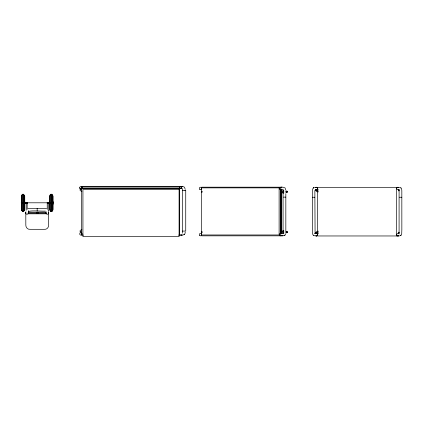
<?xml version="1.0" encoding="UTF-8"?>
<svg xmlns="http://www.w3.org/2000/svg" width="423" height="423" viewBox="0 0 423 423"><rect width="100%" height="100%" fill="white"/><g stroke="black" fill="none" stroke-linecap="round" stroke-linejoin="round"><path stroke-width="0.63" d="M48.671 212.198L48.656 224.613C48.909 227.125 47.101 229.647 44.41 229.308L30.065 229.308C27.379 229.647 25.57 227.125 25.824 224.613L25.808 212.198M285.832 231.043L285.837 193.639M314.849 190.413L315.082 233.623L314.691 233.316L315.204 233.512M185.248 232.116L184.92 233.734L184.328 234.474M28.415 211.526L28.658 210.924L28.415 211.526C31.487 210.236 40.238 211.31 45.404 211.13M285.699 233.75L284.88 235.188M21.668 195.199L21.335 196.277L21.335 209.507L22.403 211.532L23.672 211.532L24.745 209.507L24.745 196.277L23.672 194.247L22.403 194.247L21.668 195.199L21.668 210.585M49.988 195.199L49.66 196.277L49.66 209.507L50.728 211.532L51.997 211.532L53.071 209.507L53.071 196.277L51.997 194.247L50.728 194.247L49.988 195.199L49.988 210.585M21.335 201.507L21.335 204.277M24.745 204.277L24.745 201.507M49.66 201.507L49.66 204.277M53.071 204.277L53.071 201.507M313.369 187.886L312.544 189.324L312.412 193.771L312.433 232.47L312.602 234.099L313.369 235.315M400.893 235.315L401.713 233.877L401.85 229.435L401.829 190.731L401.66 189.107L400.893 187.886M182.799 235.051L184.259 234.527M313.438 187.833L314.59 187.352M283.352 235.764L284.806 235.241M399.672 235.854L400.824 235.368M184.09 234.665L184.497 234.342M313.2 188.024L313.607 187.696M284.637 235.378L285.049 235.056M400.65 235.505L401.062 235.183M286.038 190.947L287.354 191.265L287.354 192.195L286.038 192.518M286.038 231.376L287.354 231.698L287.354 232.629L286.038 232.951M317.853 233.718L315.854 233.173L315.854 232.238L317.853 231.693M182.413 231.08L185.734 231.08L185.734 190.392L184.904 190.419M28.003 208.444L46.583 208.507M182.525 186.474L81.47 186.474L81.47 235.125L83.442 235.125M201.581 187.188L281.866 187.188M399.085 187.315L317.594 187.315L317.594 235.965L399.085 235.965M81.967 188.24L181.657 188.24M80.005 189.039L81.047 189.039M317.139 189.573L318.08 189.573M80.005 189.747L81.047 189.747M317.414 189.895L315.854 189.895L315.854 190.826L317.853 191.37M398.466 189.895L399 189.895L399 190.826L398.466 190.826M315.854 190.361L317.414 190.361M398.466 190.361L399 190.361M80.005 190.45L81.047 190.45M282.728 190.493L283.912 190.493M315.854 190.826L317.414 190.826M316.7 191.148L318.08 191.148M81.015 191.302L81.919 191.302M202.162 191.265L201.623 191.265L201.623 192.195L202.162 192.195M282.701 191.265L283.865 191.265M285.863 191.265L287.354 191.265M280.534 191.519L281.649 191.519M280.534 191.63L281.649 191.63M201.623 191.73L202.162 191.73M282.701 191.73L283.865 191.73M285.863 191.73L287.354 191.73M282.701 192.195L283.865 192.195M285.863 192.195L287.354 192.195M317.974 192.179L317.773 188.753M282.728 192.788L283.5 192.967M282.728 192.967L283.912 192.967M283.431 197.123L285.837 197.123M312.412 197.25L314.812 197.25M399.444 197.25L401.85 197.25M24.904 202.337L26.823 202.337L26.823 203.283M49.496 202.337L47.577 202.337L47.577 203.442M26.157 202.67L27.172 202.67M47.233 202.67L48.243 202.67M25.613 202.802L48.529 202.802M21.15 202.892L26.823 202.892M47.577 202.892L53.256 202.892M26.157 202.94L27.172 202.94M47.233 202.94L48.243 202.94M26.157 203.341L27.172 203.341M24.904 203.442L26.184 203.442M48.217 203.442L49.496 203.442M28.42 212.198L46.059 212.198M27.987 213.049L46.16 213.049L46.16 213.811L27.987 213.811M280.534 229.07L281.649 229.07M81.015 229.779L81.919 229.779M80.005 230.625L81.047 230.625M282.728 230.926L283.912 230.926M317.974 230.953L317.927 233.951M280.534 231.069L281.649 231.069M282.728 231.106L283.5 230.926M280.534 231.185L281.649 231.185M80.005 231.333L81.047 231.333M202.162 231.698L201.623 231.698L201.623 232.629L202.162 232.629M282.701 231.698L283.865 231.698M285.863 231.698L287.354 231.698M316.7 231.92L318.08 231.92M80.005 232.037L81.047 232.037M201.623 232.164L202.162 232.164M282.701 232.164L283.865 232.164M285.863 232.164L287.354 232.164M315.854 232.238L317.414 232.238M398.466 232.238L399 232.238L399 233.173L398.466 233.173M282.701 232.629L283.865 232.629M285.863 232.629L287.354 232.629M315.854 232.703L317.414 232.703M398.466 232.703L399 232.703M315.854 233.173L317.414 233.173M283.325 233.401L283.912 233.401M316.7 233.491L318.08 233.491M178.559 235.125L182.525 235.125M201.581 235.838L283.072 235.838M282.712 187.135L285.049 187.897L285.795 190.117M182.9 190.324L182.413 190.255L185.734 190.392M315.198 235.923L313.2 235.183M182.799 186.469L184.497 187.183L185.248 189.404M399.672 187.352L401.062 188.024M279.518 235.236L279.709 235.484A1.206 1.206 0 0 0 281.417 235.484M80.069 188.568L79.72 187.717M48.608 210.802L48.693 211.505M399.085 189.287L399.085 233.993M396.674 187.315L396.674 235.965M283.072 189.16L283.072 233.866M281.649 189.113L281.649 233.591L280.534 233.591L280.534 189.113M281.544 190.001L281.544 232.698M280.661 189.16L280.661 233.866M182.525 188.447L182.525 233.152M179.526 186.474L179.526 235.125M52.738 195.199L52.738 210.585M51.997 194.247L51.997 211.532M51.363 194.247L51.363 211.532M50.728 194.247L50.728 211.532M48.529 202.268L48.529 203.336M48.243 210.68L48.243 202.416L47.233 202.416L47.233 209.306M37.166 208.285L37.166 211.066M27.172 209.306L27.172 202.416L26.157 202.416L26.157 210.3M25.613 202.268L25.613 203.336M24.412 195.199L24.412 210.585M23.672 194.247L23.672 211.532M23.038 194.247L23.038 211.532M22.403 194.247L22.403 211.532M279.709 235.484A1.206 1.206 0 0 1 279.709 233.782A1.206 1.206 0 0 1 281.417 233.782M280.56 189.636A1.206 1.206 0 0 1 279.45 187.971A1.206 1.206 0 0 1 281.417 187.579M282.501 189.382A1.206 1.206 -89.9 0 1 280.703 188.494A1.206 1.206 -89.9 0 1 282.21 187.172A1.206 1.206 0 0 0 281.041 187.484M282.749 235.463A1.206 1.206 89.9 0 1 281.046 235.468A1.206 1.206 89.9 0 1 281.046 233.76A1.206 1.206 89.9 0 1 282.749 233.76M317.393 235.341A1.206 1.206 0 0 1 315.748 235.785A1.206 1.206 -89.9 0 0 317.271 235.516A1.206 1.206 -89.9 0 0 317.271 233.961A1.206 1.206 -89.9 0 0 315.748 233.697A1.206 1.206 0 0 1 317.393 234.136M317.514 188.774A1.206 1.206 0 0 1 316.663 189.626M316.039 189.626A1.206 1.206 0 0 1 315.5 189.314A1.206 1.206 89.9 0 0 317.202 189.319A1.206 1.206 89.9 0 0 317.202 187.611A1.206 1.206 89.9 0 0 315.5 187.611A1.206 1.206 0 0 1 317.514 188.15M317.668 235.072A1.206 1.206 0 0 1 315.902 235.801M315.902 233.713A1.206 1.206 0 0 1 317.668 234.448M398.762 189.314A1.206 1.206 -89.9 0 1 397.06 189.319A1.206 1.206 -89.9 0 1 397.06 187.611A1.206 1.206 -89.9 0 1 398.762 187.611A1.206 1.206 0 0 0 397.06 187.611M317.668 188.87A1.206 1.206 0 0 1 315.653 189.409M315.902 187.516A1.206 1.206 0 0 1 317.546 187.955M398.514 235.785A1.206 1.206 89.9 0 1 396.991 235.516A1.206 1.206 89.9 0 1 396.991 233.961A1.206 1.206 89.9 0 1 398.514 233.697M398.514 235.785A1.206 1.206 0 0 1 397.308 235.785M81.967 187.114A1.206 1.206 0.1 0 1 81.031 188.912A1.206 1.206 0.1 0 1 79.788 187.304A1.206 1.206 0.1 0 1 81.776 186.866M81.967 233.316A1.206 1.206 0.1 0 1 81.031 235.114A1.206 1.206 0.1 0 1 79.788 233.507A1.206 1.206 0.1 0 1 81.776 233.062M28.219 212.145A1.396 1.391 0.1 0 1 27.812 213.98A1.396 1.391 0.1 0 1 25.935 213.737A1.396 1.391 0.1 0 1 26.025 211.854M48.529 212.145A1.396 1.396 0 0 1 48.122 213.985A1.396 1.396 0 0 1 46.255 213.737A1.396 1.396 0 0 1 46.34 211.854M181.657 187.003L81.967 187.003L81.967 188.346L181.657 188.346L181.657 187.003M279.117 187.87L201.581 187.87L201.581 234.977L279.117 234.977L279.117 187.87M179.082 189.478L82.934 189.478L82.934 236.584L179.082 236.584L179.082 189.478M37.991 212.505L36.341 212.505L36.341 213.271L37.991 213.271L37.991 212.505M199.889 235.674A1.206 1.206 0 0 0 201.697 234.633A1.206 1.206 0 0 0 199.889 233.586A1.206 1.206 0 0 0 199.889 235.674M199.889 189.472A1.206 1.206 0 0 0 201.697 188.431A1.206 1.206 0 0 0 199.889 187.389A1.206 1.206 0 0 0 199.889 189.472M182.197 186.77A1.206 1.206 0 0 0 180.494 186.77A1.206 1.206 -89.9 0 1 182.197 186.77M180.743 234.945A1.206 1.206 0 0 0 181.948 234.945A1.206 1.206 89.9 0 1 180.743 234.945"/></g></svg>
